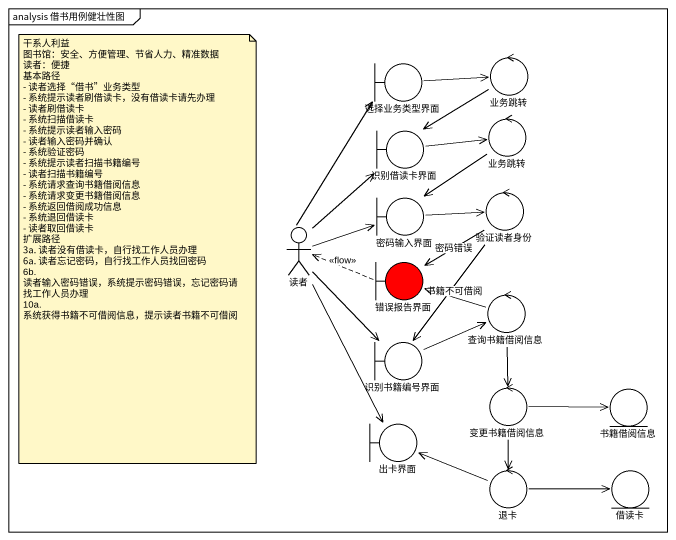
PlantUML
@startuml
mainframe analysis 借书用例健壮性图
boundary 选择业务类型界面
control 业务跳转
control "业务跳转" as 业务跳转_2
boundary 识别借读卡界面
boundary 密码输入界面
control 验证读者身份
actor 读者
boundary 错误报告界面 #FF0000
control 查询书籍借阅信息
boundary 识别书籍编号界面
control 变更书籍借阅信息
entity 书籍借阅信息
boundary 出卡界面
control 退卡
entity 借读卡
选择业务类型界面 -right-> 业务跳转
业务跳转 --> 识别借读卡界面
业务跳转_2 --> 密码输入界面
识别借读卡界面 -right-> 业务跳转_2
密码输入界面 -right-> 验证读者身份
验证读者身份 --> 错误报告界面 : 密码错误
验证读者身份 --> 识别书籍编号界面
读者 -up-> 选择业务类型界面
读者 -up-> 识别借读卡界面
读者 -right-> 密码输入界面
读者 --> 识别书籍编号界面
读者 --> 出卡界面
错误报告界面 .left.> 读者 : <<flow>>
查询书籍借阅信息 -left-> 错误报告界面 : 书籍不可借阅
查询书籍借阅信息 --> 变更书籍借阅信息
识别书籍编号界面 -right-> 查询书籍借阅信息
变更书籍借阅信息 -right-> 书籍借阅信息
变更书籍借阅信息 --> 退卡
退卡 -left-> 出卡界面
退卡 -right-> 借读卡
note as N1
  干系人利益
  图书馆：安全、方便管理、节省人力、精准数据
  读者：便捷
  基本路径
  - 读者选择“借书”业务类型
  - 系统提示读者刷借读卡，没有借读卡请先办理
  - 读者刷借读卡
  - 系统扫描借读卡
  - 系统提示读者输入密码
  - 读者输入密码并确认
  - 系统验证密码
  - 系统提示读者扫描书籍编号
  - 读者扫描书籍编号
  - 系统请求查询书籍借阅信息
  - 系统请求变更书籍借阅信息
  - 系统返回借阅成功信息
  - 系统退回借读卡
  - 读者取回借读卡
  扩展路径
  3a. 读者没有借读卡，自行找工作人员办理
  6a. 读者忘记密码，自行找工作人员找回密码
  6b. 读者输入密码错误，系统提示密码错误，忘记密码请找工作人员办理
  10a. 系统获得书籍不可借阅信息，提示读者书籍不可借阅
end note
@enduml
